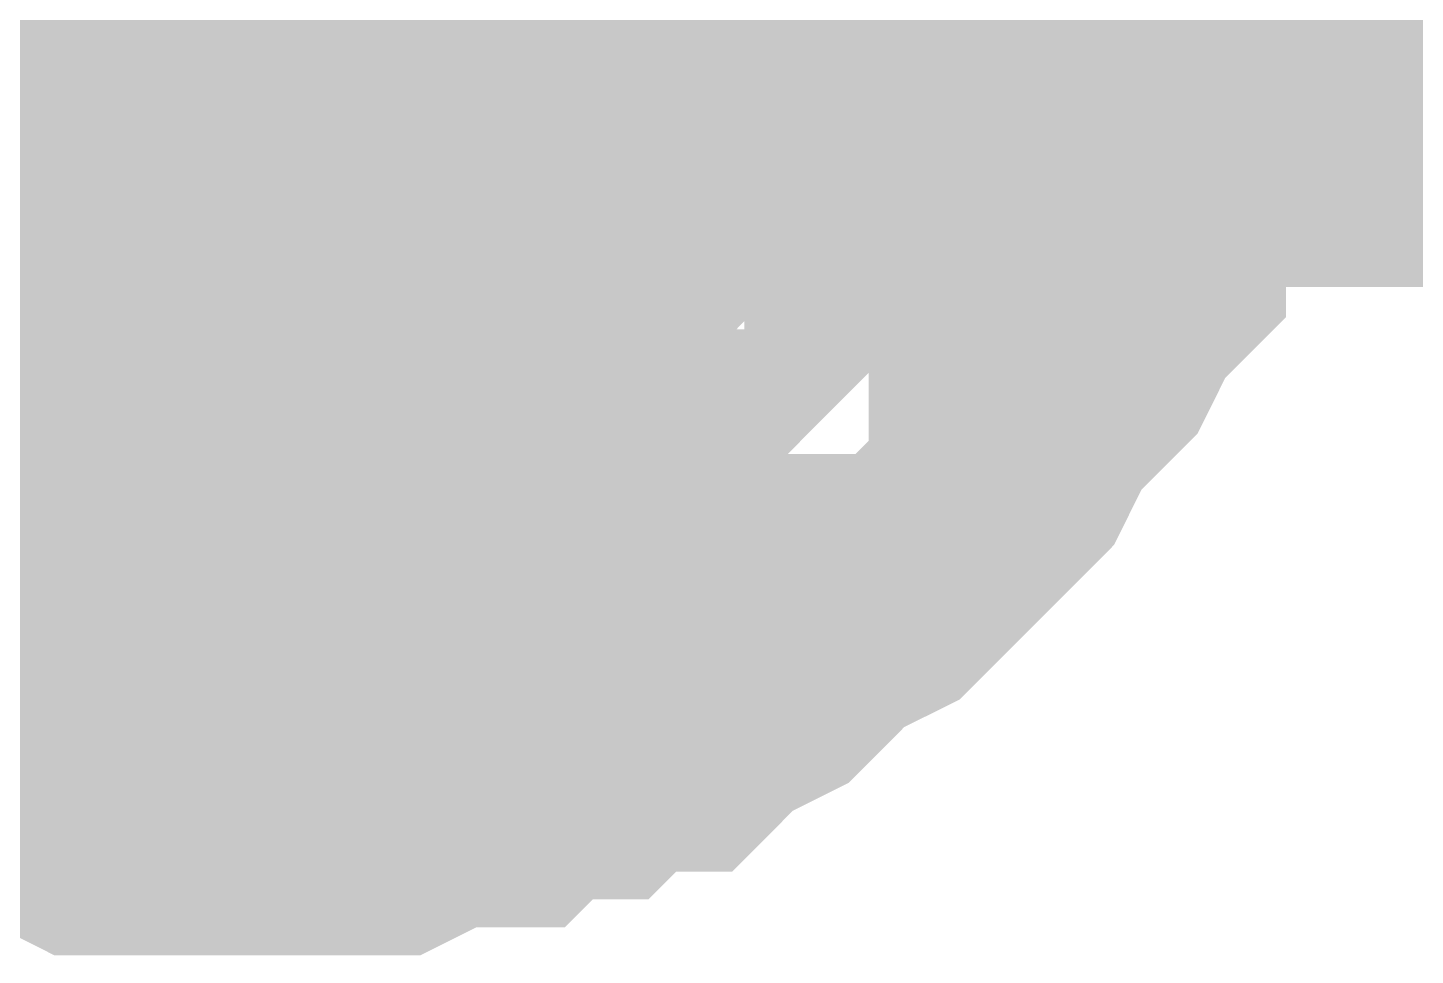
# Model space of a CAD drawing. Header units: inches. Extents: x 0 to 841, y 0 to 594.
# Drawn here: x 309.838 to 310.958, y 216.581 to 217.329 of the extents above; entities that cross this region are included whole.
import ezdxf

# ---------------------------------------------------------------- set-up
doc = ezdxf.new("R2010")
doc.units = ezdxf.units.IN
doc.layers.add('Sheet', color=255, linetype='Continuous')

msp = doc.modelspace()

# ---------------------------------------------------------------- linework, layer by layer
at = {"layer": 'Sheet'}
for points in [[(350.0049, 279.9984, 0.7493, 0.7493, 0), (332.5103, 279.9984, 0.7493, 0.7493, 0), (332.5103, 217.4946, 0.7493, 0.7493, 0), (310.0076, 217.4946, 0.7493, 0.7493, 0)], [(310.0076, 222.4805, 0.7493, 0.7493, 0), (310.0076, 217.4946, 0.7493, 0.7493, 0)], [(310.0076, 217.4946, 0.7493, 0.7493, 0), (305.022, 217.4946, 0.7493, 0.7493, 0)], [(310.7711, 217.4946, 0.2997, 0.2997, 0), (310.7711, 217.4496, 0.2997, 0.2997, 0), (310.7711, 217.4047, 0.2997, 0.2997, 0), (310.7711, 217.3823, 0.2997, 0.2997, 0), (310.7487, 217.3373, 0.2997, 0.2997, 0), (310.7487, 217.2924, 0.2997, 0.2997, 0), (310.7262, 217.27, 0.2997, 0.2997, 0), (310.7262, 217.225, 0.2997, 0.2997, 0), (310.7038, 217.2026, 0.2997, 0.2997, 0), (310.7038, 217.1577, 0.2997, 0.2997, 0), (310.6813, 217.1352, 0.2997, 0.2997, 0), (310.6589, 217.0903, 0.2997, 0.2997, 0), (310.6364, 217.0678, 0.2997, 0.2997, 0), (310.6139, 217.0454, 0.2997, 0.2997, 0), (310.5915, 217.0005, 0.2997, 0.2997, 0), (310.569, 216.978, 0.2997, 0.2997, 0), (310.5466, 216.9555, 0.2997, 0.2997, 0), (310.5241, 216.9331, 0.2997, 0.2997, 0), (310.5017, 216.9106, 0.2997, 0.2997, 0), (310.4567, 216.8882, 0.2997, 0.2997, 0), (310.4343, 216.8657, 0.2997, 0.2997, 0), (310.4118, 216.8432, 0.2997, 0.2997, 0), (310.3669, 216.8208, 0.2997, 0.2997, 0), (310.3445, 216.7983, 0.2997, 0.2997, 0), (310.2995, 216.7983, 0.2997, 0.2997, 0), (310.2771, 216.7759, 0.2997, 0.2997, 0), (310.2322, 216.7759, 0.2997, 0.2997, 0), (310.2097, 216.7534, 0.2997, 0.2997, 0), (310.1648, 216.7534, 0.2997, 0.2997, 0), (310.1199, 216.7309, 0.2997, 0.2997, 0), (310.0974, 216.7309, 0.2997, 0.2997, 0), (310.0525, 216.7309, 0.2997, 0.2997, 0), (310.0076, 216.7309, 0.2997, 0.2997, 0)], [(310.7711, 217.4946, 0.2997, 0.2997, 0), (310.7711, 217.4496, 0.2997, 0.2997, 0), (310.7711, 217.4047, 0.2997, 0.2997, 0), (310.7711, 217.3823, 0.2997, 0.2997, 0), (310.7487, 217.3373, 0.2997, 0.2997, 0), (310.7487, 217.2924, 0.2997, 0.2997, 0), (310.7262, 217.27, 0.2997, 0.2997, 0), (310.7262, 217.225, 0.2997, 0.2997, 0), (310.7038, 217.2026, 0.2997, 0.2997, 0), (310.7038, 217.1577, 0.2997, 0.2997, 0), (310.6813, 217.1352, 0.2997, 0.2997, 0), (310.6589, 217.0903, 0.2997, 0.2997, 0), (310.6364, 217.0678, 0.2997, 0.2997, 0), (310.6139, 217.0454, 0.2997, 0.2997, 0), (310.5915, 217.0005, 0.2997, 0.2997, 0), (310.569, 216.978, 0.2997, 0.2997, 0), (310.5466, 216.9555, 0.2997, 0.2997, 0), (310.5241, 216.9331, 0.2997, 0.2997, 0), (310.5017, 216.9106, 0.2997, 0.2997, 0), (310.4567, 216.8882, 0.2997, 0.2997, 0), (310.4343, 216.8657, 0.2997, 0.2997, 0), (310.4118, 216.8432, 0.2997, 0.2997, 0), (310.3669, 216.8208, 0.2997, 0.2997, 0), (310.3445, 216.7983, 0.2997, 0.2997, 0), (310.2995, 216.7983, 0.2997, 0.2997, 0), (310.2771, 216.7759, 0.2997, 0.2997, 0), (310.2322, 216.7759, 0.2997, 0.2997, 0), (310.2097, 216.7534, 0.2997, 0.2997, 0), (310.1648, 216.7534, 0.2997, 0.2997, 0), (310.1199, 216.7309, 0.2997, 0.2997, 0), (310.0974, 216.7309, 0.2997, 0.2997, 0), (310.0525, 216.7309, 0.2997, 0.2997, 0), (310.0076, 216.7309, 0.2997, 0.2997, 0)], [(310.7711, 217.4946, 0.2997, 0.2997, 0), (310.7711, 217.4496, 0.2997, 0.2997, 0), (310.7711, 217.4047, 0.2997, 0.2997, 0), (310.7711, 217.3823, 0.2997, 0.2997, 0), (310.7487, 217.3373, 0.2997, 0.2997, 0), (310.7487, 217.2924, 0.2997, 0.2997, 0), (310.7262, 217.27, 0.2997, 0.2997, 0), (310.7262, 217.225, 0.2997, 0.2997, 0), (310.7038, 217.2026, 0.2997, 0.2997, 0), (310.7038, 217.1577, 0.2997, 0.2997, 0), (310.6813, 217.1352, 0.2997, 0.2997, 0), (310.6589, 217.0903, 0.2997, 0.2997, 0), (310.6364, 217.0678, 0.2997, 0.2997, 0), (310.6139, 217.0454, 0.2997, 0.2997, 0), (310.5915, 217.0005, 0.2997, 0.2997, 0), (310.569, 216.978, 0.2997, 0.2997, 0), (310.5466, 216.9555, 0.2997, 0.2997, 0), (310.5241, 216.9331, 0.2997, 0.2997, 0), (310.5017, 216.9106, 0.2997, 0.2997, 0), (310.4567, 216.8882, 0.2997, 0.2997, 0), (310.4343, 216.8657, 0.2997, 0.2997, 0), (310.4118, 216.8432, 0.2997, 0.2997, 0), (310.3669, 216.8208, 0.2997, 0.2997, 0), (310.3445, 216.7983, 0.2997, 0.2997, 0), (310.2995, 216.7983, 0.2997, 0.2997, 0), (310.2771, 216.7759, 0.2997, 0.2997, 0), (310.2322, 216.7759, 0.2997, 0.2997, 0), (310.2097, 216.7534, 0.2997, 0.2997, 0), (310.1648, 216.7534, 0.2997, 0.2997, 0), (310.1199, 216.7309, 0.2997, 0.2997, 0), (310.0974, 216.7309, 0.2997, 0.2997, 0), (310.0525, 216.7309, 0.2997, 0.2997, 0), (310.0076, 216.7309, 0.2997, 0.2997, 0)], [(310.5241, 217.4946, 0.2997, 0.2997, 0), (310.5241, 217.4721, 0.2997, 0.2997, 0), (310.5241, 217.4496, 0.2997, 0.2997, 0), (310.5241, 217.4047, 0.2997, 0.2997, 0), (310.5241, 217.3823, 0.2997, 0.2997, 0), (310.5017, 217.3598, 0.2997, 0.2997, 0), (310.5017, 217.3373, 0.2997, 0.2997, 0), (310.5017, 217.3149, 0.2997, 0.2997, 0), (310.4792, 217.2924, 0.2997, 0.2997, 0), (310.4792, 217.27, 0.2997, 0.2997, 0), (310.4567, 217.2475, 0.2997, 0.2997, 0), (310.4567, 217.225, 0.2997, 0.2997, 0), (310.4343, 217.2026, 0.2997, 0.2997, 0), (310.4343, 217.1801, 0.2997, 0.2997, 0), (310.4118, 217.1577, 0.2997, 0.2997, 0), (310.3894, 217.1352, 0.2997, 0.2997, 0), (310.3669, 217.1352, 0.2997, 0.2997, 0), (310.3669, 217.1127, 0.2997, 0.2997, 0), (310.3445, 217.0903, 0.2997, 0.2997, 0), (310.322, 217.0678, 0.2997, 0.2997, 0), (310.2995, 217.0678, 0.2997, 0.2997, 0), (310.2771, 217.0454, 0.2997, 0.2997, 0), (310.2546, 217.0454, 0.2997, 0.2997, 0), (310.2322, 217.0229, 0.2997, 0.2997, 0), (310.2097, 217.0229, 0.2997, 0.2997, 0), (310.1872, 217.0005, 0.2997, 0.2997, 0), (310.1648, 217.0005, 0.2997, 0.2997, 0), (310.1423, 217.0005, 0.2997, 0.2997, 0), (310.1199, 216.978, 0.2997, 0.2997, 0), (310.0974, 216.978, 0.2997, 0.2997, 0), (310.0525, 216.978, 0.2997, 0.2997, 0), (310.03, 216.978, 0.2997, 0.2997, 0), (310.0076, 216.978, 0.2997, 0.2997, 0)], [(310.5241, 217.4946, 0.2997, 0.2997, 0), (310.5241, 217.4721, 0.2997, 0.2997, 0), (310.5241, 217.4496, 0.2997, 0.2997, 0), (310.5241, 217.4047, 0.2997, 0.2997, 0), (310.5241, 217.3823, 0.2997, 0.2997, 0), (310.5017, 217.3598, 0.2997, 0.2997, 0), (310.5017, 217.3373, 0.2997, 0.2997, 0), (310.5017, 217.3149, 0.2997, 0.2997, 0), (310.4792, 217.2924, 0.2997, 0.2997, 0), (310.4792, 217.27, 0.2997, 0.2997, 0), (310.4567, 217.2475, 0.2997, 0.2997, 0), (310.4567, 217.225, 0.2997, 0.2997, 0), (310.4343, 217.2026, 0.2997, 0.2997, 0), (310.4343, 217.1801, 0.2997, 0.2997, 0), (310.4118, 217.1577, 0.2997, 0.2997, 0), (310.3894, 217.1352, 0.2997, 0.2997, 0), (310.3669, 217.1352, 0.2997, 0.2997, 0), (310.3669, 217.1127, 0.2997, 0.2997, 0), (310.3445, 217.0903, 0.2997, 0.2997, 0), (310.322, 217.0678, 0.2997, 0.2997, 0), (310.2995, 217.0678, 0.2997, 0.2997, 0), (310.2771, 217.0454, 0.2997, 0.2997, 0), (310.2546, 217.0454, 0.2997, 0.2997, 0), (310.2322, 217.0229, 0.2997, 0.2997, 0), (310.2097, 217.0229, 0.2997, 0.2997, 0), (310.1872, 217.0005, 0.2997, 0.2997, 0), (310.1648, 217.0005, 0.2997, 0.2997, 0), (310.1423, 217.0005, 0.2997, 0.2997, 0), (310.1199, 216.978, 0.2997, 0.2997, 0), (310.0974, 216.978, 0.2997, 0.2997, 0), (310.0525, 216.978, 0.2997, 0.2997, 0), (310.03, 216.978, 0.2997, 0.2997, 0), (310.0076, 216.978, 0.2997, 0.2997, 0)], [(310.5241, 217.4946, 0.2997, 0.2997, 0), (310.5241, 217.4721, 0.2997, 0.2997, 0), (310.5241, 217.4496, 0.2997, 0.2997, 0), (310.5241, 217.4047, 0.2997, 0.2997, 0), (310.5241, 217.3823, 0.2997, 0.2997, 0), (310.5017, 217.3598, 0.2997, 0.2997, 0), (310.5017, 217.3373, 0.2997, 0.2997, 0), (310.5017, 217.3149, 0.2997, 0.2997, 0), (310.4792, 217.2924, 0.2997, 0.2997, 0), (310.4792, 217.27, 0.2997, 0.2997, 0), (310.4567, 217.2475, 0.2997, 0.2997, 0), (310.4567, 217.225, 0.2997, 0.2997, 0), (310.4343, 217.2026, 0.2997, 0.2997, 0), (310.4343, 217.1801, 0.2997, 0.2997, 0), (310.4118, 217.1577, 0.2997, 0.2997, 0), (310.3894, 217.1352, 0.2997, 0.2997, 0), (310.3669, 217.1352, 0.2997, 0.2997, 0), (310.3669, 217.1127, 0.2997, 0.2997, 0), (310.3445, 217.0903, 0.2997, 0.2997, 0), (310.322, 217.0678, 0.2997, 0.2997, 0), (310.2995, 217.0678, 0.2997, 0.2997, 0), (310.2771, 217.0454, 0.2997, 0.2997, 0), (310.2546, 217.0454, 0.2997, 0.2997, 0), (310.2322, 217.0229, 0.2997, 0.2997, 0), (310.2097, 217.0229, 0.2997, 0.2997, 0), (310.1872, 217.0005, 0.2997, 0.2997, 0), (310.1648, 217.0005, 0.2997, 0.2997, 0), (310.1423, 217.0005, 0.2997, 0.2997, 0), (310.1199, 216.978, 0.2997, 0.2997, 0), (310.0974, 216.978, 0.2997, 0.2997, 0), (310.0525, 216.978, 0.2997, 0.2997, 0), (310.03, 216.978, 0.2997, 0.2997, 0), (310.0076, 216.978, 0.2997, 0.2997, 0)], [(310.7711, 217.3823, 0.0991, 0.0991, 0), (310.7487, 217.3373, 0.0991, 0.0991, 0), (310.7487, 217.2924, 0.0991, 0.0991, 0), (310.7262, 217.27, 0.0991, 0.0991, 0), (310.7262, 217.225, 0.0991, 0.0991, 0), (310.7038, 217.2026, 0.0991, 0.0991, 0), (310.7038, 217.1577, 0.0991, 0.0991, 0), (310.6813, 217.1352, 0.0991, 0.0991, 0), (310.6589, 217.0903, 0.0991, 0.0991, 0), (310.6364, 217.0678, 0.0991, 0.0991, 0), (310.6139, 217.0454, 0.0991, 0.0991, 0), (310.5915, 217.0005, 0.0991, 0.0991, 0), (310.569, 216.978, 0.0991, 0.0991, 0), (310.5466, 216.9555, 0.0991, 0.0991, 0), (310.5241, 216.9331, 0.0991, 0.0991, 0), (310.5017, 216.9106, 0.0991, 0.0991, 0), (310.4567, 216.8882, 0.0991, 0.0991, 0), (310.4343, 216.8657, 0.0991, 0.0991, 0), (310.4118, 216.8432, 0.0991, 0.0991, 0), (310.3669, 216.8208, 0.0991, 0.0991, 0), (310.3445, 216.7983, 0.0991, 0.0991, 0), (310.2995, 216.7983, 0.0991, 0.0991, 0), (310.2771, 216.7759, 0.0991, 0.0991, 0), (310.2322, 216.7759, 0.0991, 0.0991, 0), (310.2097, 216.7534, 0.0991, 0.0991, 0), (310.1648, 216.7534, 0.0991, 0.0991, 0), (310.1199, 216.7309, 0.0991, 0.0991, 0), (310.0974, 216.7309, 0.0991, 0.0991, 0), (310.0525, 216.7309, 0.0991, 0.0991, 0), (310.0076, 216.7309, 0.0991, 0.0991, 0)], [(310.7711, 217.3823, 0.0991, 0.0991, 0), (310.7487, 217.3373, 0.0991, 0.0991, 0), (310.7487, 217.2924, 0.0991, 0.0991, 0), (310.7262, 217.27, 0.0991, 0.0991, 0), (310.7262, 217.225, 0.0991, 0.0991, 0), (310.7038, 217.2026, 0.0991, 0.0991, 0), (310.7038, 217.1577, 0.0991, 0.0991, 0), (310.6813, 217.1352, 0.0991, 0.0991, 0), (310.6589, 217.0903, 0.0991, 0.0991, 0), (310.6364, 217.0678, 0.0991, 0.0991, 0), (310.6139, 217.0454, 0.0991, 0.0991, 0), (310.5915, 217.0005, 0.0991, 0.0991, 0), (310.569, 216.978, 0.0991, 0.0991, 0), (310.5466, 216.9555, 0.0991, 0.0991, 0), (310.5241, 216.9331, 0.0991, 0.0991, 0), (310.5017, 216.9106, 0.0991, 0.0991, 0), (310.4567, 216.8882, 0.0991, 0.0991, 0), (310.4343, 216.8657, 0.0991, 0.0991, 0), (310.4118, 216.8432, 0.0991, 0.0991, 0), (310.3669, 216.8208, 0.0991, 0.0991, 0), (310.3445, 216.7983, 0.0991, 0.0991, 0), (310.2995, 216.7983, 0.0991, 0.0991, 0), (310.2771, 216.7759, 0.0991, 0.0991, 0), (310.2322, 216.7759, 0.0991, 0.0991, 0), (310.2097, 216.7534, 0.0991, 0.0991, 0), (310.1648, 216.7534, 0.0991, 0.0991, 0), (310.1199, 216.7309, 0.0991, 0.0991, 0), (310.0974, 216.7309, 0.0991, 0.0991, 0), (310.0525, 216.7309, 0.0991, 0.0991, 0), (310.0076, 216.7309, 0.0991, 0.0991, 0)], [(310.7711, 217.3823, 0.0991, 0.0991, 0), (310.7487, 217.3373, 0.0991, 0.0991, 0), (310.7487, 217.2924, 0.0991, 0.0991, 0), (310.7262, 217.27, 0.0991, 0.0991, 0), (310.7262, 217.225, 0.0991, 0.0991, 0), (310.7038, 217.2026, 0.0991, 0.0991, 0), (310.7038, 217.1577, 0.0991, 0.0991, 0), (310.6813, 217.1352, 0.0991, 0.0991, 0), (310.6589, 217.0903, 0.0991, 0.0991, 0), (310.6364, 217.0678, 0.0991, 0.0991, 0), (310.6139, 217.0454, 0.0991, 0.0991, 0), (310.5915, 217.0005, 0.0991, 0.0991, 0), (310.569, 216.978, 0.0991, 0.0991, 0), (310.5466, 216.9555, 0.0991, 0.0991, 0), (310.5241, 216.9331, 0.0991, 0.0991, 0), (310.5017, 216.9106, 0.0991, 0.0991, 0), (310.4567, 216.8882, 0.0991, 0.0991, 0), (310.4343, 216.8657, 0.0991, 0.0991, 0), (310.4118, 216.8432, 0.0991, 0.0991, 0), (310.3669, 216.8208, 0.0991, 0.0991, 0), (310.3445, 216.7983, 0.0991, 0.0991, 0), (310.2995, 216.7983, 0.0991, 0.0991, 0), (310.2771, 216.7759, 0.0991, 0.0991, 0), (310.2322, 216.7759, 0.0991, 0.0991, 0), (310.2097, 216.7534, 0.0991, 0.0991, 0), (310.1648, 216.7534, 0.0991, 0.0991, 0), (310.1199, 216.7309, 0.0991, 0.0991, 0), (310.0974, 216.7309, 0.0991, 0.0991, 0), (310.0525, 216.7309, 0.0991, 0.0991, 0), (310.0076, 216.7309, 0.0991, 0.0991, 0)], [(310.5241, 217.3823, 0.0991, 0.0991, 0), (310.5017, 217.3598, 0.0991, 0.0991, 0), (310.5017, 217.3373, 0.0991, 0.0991, 0), (310.5017, 217.3149, 0.0991, 0.0991, 0), (310.4792, 217.2924, 0.0991, 0.0991, 0), (310.4792, 217.27, 0.0991, 0.0991, 0), (310.4567, 217.2475, 0.0991, 0.0991, 0), (310.4567, 217.225, 0.0991, 0.0991, 0), (310.4343, 217.2026, 0.0991, 0.0991, 0), (310.4343, 217.1801, 0.0991, 0.0991, 0), (310.4118, 217.1577, 0.0991, 0.0991, 0), (310.3894, 217.1352, 0.0991, 0.0991, 0), (310.3669, 217.1352, 0.0991, 0.0991, 0), (310.3669, 217.1127, 0.0991, 0.0991, 0), (310.3445, 217.0903, 0.0991, 0.0991, 0), (310.322, 217.0678, 0.0991, 0.0991, 0), (310.2995, 217.0678, 0.0991, 0.0991, 0), (310.2771, 217.0454, 0.0991, 0.0991, 0), (310.2546, 217.0454, 0.0991, 0.0991, 0), (310.2322, 217.0229, 0.0991, 0.0991, 0), (310.2097, 217.0229, 0.0991, 0.0991, 0), (310.1872, 217.0005, 0.0991, 0.0991, 0), (310.1648, 217.0005, 0.0991, 0.0991, 0), (310.1423, 217.0005, 0.0991, 0.0991, 0), (310.1199, 216.978, 0.0991, 0.0991, 0), (310.0974, 216.978, 0.0991, 0.0991, 0), (310.0525, 216.978, 0.0991, 0.0991, 0), (310.03, 216.978, 0.0991, 0.0991, 0), (310.0076, 216.978, 0.0991, 0.0991, 0)], [(310.5241, 217.3823, 0.0991, 0.0991, 0), (310.5017, 217.3598, 0.0991, 0.0991, 0), (310.5017, 217.3373, 0.0991, 0.0991, 0), (310.5017, 217.3149, 0.0991, 0.0991, 0), (310.4792, 217.2924, 0.0991, 0.0991, 0), (310.4792, 217.27, 0.0991, 0.0991, 0), (310.4567, 217.2475, 0.0991, 0.0991, 0), (310.4567, 217.225, 0.0991, 0.0991, 0), (310.4343, 217.2026, 0.0991, 0.0991, 0), (310.4343, 217.1801, 0.0991, 0.0991, 0), (310.4118, 217.1577, 0.0991, 0.0991, 0), (310.3894, 217.1352, 0.0991, 0.0991, 0), (310.3669, 217.1352, 0.0991, 0.0991, 0), (310.3669, 217.1127, 0.0991, 0.0991, 0), (310.3445, 217.0903, 0.0991, 0.0991, 0), (310.322, 217.0678, 0.0991, 0.0991, 0), (310.2995, 217.0678, 0.0991, 0.0991, 0), (310.2771, 217.0454, 0.0991, 0.0991, 0), (310.2546, 217.0454, 0.0991, 0.0991, 0), (310.2322, 217.0229, 0.0991, 0.0991, 0), (310.2097, 217.0229, 0.0991, 0.0991, 0), (310.1872, 217.0005, 0.0991, 0.0991, 0), (310.1648, 217.0005, 0.0991, 0.0991, 0), (310.1423, 217.0005, 0.0991, 0.0991, 0), (310.1199, 216.978, 0.0991, 0.0991, 0), (310.0974, 216.978, 0.0991, 0.0991, 0), (310.0525, 216.978, 0.0991, 0.0991, 0), (310.03, 216.978, 0.0991, 0.0991, 0), (310.0076, 216.978, 0.0991, 0.0991, 0)], [(310.5241, 217.3823, 0.0991, 0.0991, 0), (310.5017, 217.3598, 0.0991, 0.0991, 0), (310.5017, 217.3373, 0.0991, 0.0991, 0), (310.5017, 217.3149, 0.0991, 0.0991, 0), (310.4792, 217.2924, 0.0991, 0.0991, 0), (310.4792, 217.27, 0.0991, 0.0991, 0), (310.4567, 217.2475, 0.0991, 0.0991, 0), (310.4567, 217.225, 0.0991, 0.0991, 0), (310.4343, 217.2026, 0.0991, 0.0991, 0), (310.4343, 217.1801, 0.0991, 0.0991, 0), (310.4118, 217.1577, 0.0991, 0.0991, 0), (310.3894, 217.1352, 0.0991, 0.0991, 0), (310.3669, 217.1352, 0.0991, 0.0991, 0), (310.3669, 217.1127, 0.0991, 0.0991, 0), (310.3445, 217.0903, 0.0991, 0.0991, 0), (310.322, 217.0678, 0.0991, 0.0991, 0), (310.2995, 217.0678, 0.0991, 0.0991, 0), (310.2771, 217.0454, 0.0991, 0.0991, 0), (310.2546, 217.0454, 0.0991, 0.0991, 0), (310.2322, 217.0229, 0.0991, 0.0991, 0), (310.2097, 217.0229, 0.0991, 0.0991, 0), (310.1872, 217.0005, 0.0991, 0.0991, 0), (310.1648, 217.0005, 0.0991, 0.0991, 0), (310.1423, 217.0005, 0.0991, 0.0991, 0), (310.1199, 216.978, 0.0991, 0.0991, 0), (310.0974, 216.978, 0.0991, 0.0991, 0), (310.0525, 216.978, 0.0991, 0.0991, 0), (310.03, 216.978, 0.0991, 0.0991, 0), (310.0076, 216.978, 0.0991, 0.0991, 0)], [(310.0076, 216.978, 0.2997, 0.2997, 0), (309.9851, 216.978, 0.2997, 0.2997, 0), (309.9627, 216.978, 0.2997, 0.2997, 0), (309.9402, 216.978, 0.2997, 0.2997, 0), (309.9178, 216.978, 0.2997, 0.2997, 0), (309.8953, 217.0005, 0.2997, 0.2997, 0), (309.8728, 217.0005, 0.2997, 0.2997, 0), (309.8279, 217.0005, 0.2997, 0.2997, 0), (309.8279, 217.0229, 0.2997, 0.2997, 0), (309.8055, 217.0229, 0.2997, 0.2997, 0), (309.783, 217.0454, 0.2997, 0.2997, 0), (309.7605, 217.0454, 0.2997, 0.2997, 0), (309.7381, 217.0678, 0.2997, 0.2997, 0), (309.7156, 217.0678, 0.2997, 0.2997, 0), (309.6932, 217.0903, 0.2997, 0.2997, 0), (309.6707, 217.1127, 0.2997, 0.2997, 0)], [(310.0076, 216.978, 0.2997, 0.2997, 0), (309.9851, 216.978, 0.2997, 0.2997, 0), (309.9627, 216.978, 0.2997, 0.2997, 0), (309.9402, 216.978, 0.2997, 0.2997, 0), (309.9178, 216.978, 0.2997, 0.2997, 0), (309.8953, 217.0005, 0.2997, 0.2997, 0), (309.8728, 217.0005, 0.2997, 0.2997, 0), (309.8279, 217.0005, 0.2997, 0.2997, 0), (309.8279, 217.0229, 0.2997, 0.2997, 0), (309.8055, 217.0229, 0.2997, 0.2997, 0), (309.783, 217.0454, 0.2997, 0.2997, 0), (309.7605, 217.0454, 0.2997, 0.2997, 0), (309.7381, 217.0678, 0.2997, 0.2997, 0), (309.7156, 217.0678, 0.2997, 0.2997, 0), (309.6932, 217.0903, 0.2997, 0.2997, 0), (309.6707, 217.1127, 0.2997, 0.2997, 0)], [(310.0076, 216.978, 0.2997, 0.2997, 0), (309.9851, 216.978, 0.2997, 0.2997, 0), (309.9627, 216.978, 0.2997, 0.2997, 0), (309.9402, 216.978, 0.2997, 0.2997, 0), (309.9178, 216.978, 0.2997, 0.2997, 0), (309.8953, 217.0005, 0.2997, 0.2997, 0), (309.8728, 217.0005, 0.2997, 0.2997, 0), (309.8279, 217.0005, 0.2997, 0.2997, 0), (309.8279, 217.0229, 0.2997, 0.2997, 0), (309.8055, 217.0229, 0.2997, 0.2997, 0), (309.783, 217.0454, 0.2997, 0.2997, 0), (309.7605, 217.0454, 0.2997, 0.2997, 0), (309.7381, 217.0678, 0.2997, 0.2997, 0), (309.7156, 217.0678, 0.2997, 0.2997, 0), (309.6932, 217.0903, 0.2997, 0.2997, 0), (309.6707, 217.1127, 0.2997, 0.2997, 0)], [(310.0076, 216.978, 0.0991, 0.0991, 0), (309.9851, 216.978, 0.0991, 0.0991, 0), (309.9627, 216.978, 0.0991, 0.0991, 0), (309.9402, 216.978, 0.0991, 0.0991, 0), (309.9178, 216.978, 0.0991, 0.0991, 0), (309.8953, 217.0005, 0.0991, 0.0991, 0), (309.8728, 217.0005, 0.0991, 0.0991, 0), (309.8279, 217.0005, 0.0991, 0.0991, 0), (309.8279, 217.0229, 0.0991, 0.0991, 0), (309.8055, 217.0229, 0.0991, 0.0991, 0), (309.783, 217.0454, 0.0991, 0.0991, 0)], [(310.0076, 216.978, 0.0991, 0.0991, 0), (309.9851, 216.978, 0.0991, 0.0991, 0), (309.9627, 216.978, 0.0991, 0.0991, 0), (309.9402, 216.978, 0.0991, 0.0991, 0), (309.9178, 216.978, 0.0991, 0.0991, 0), (309.8953, 217.0005, 0.0991, 0.0991, 0), (309.8728, 217.0005, 0.0991, 0.0991, 0), (309.8279, 217.0005, 0.0991, 0.0991, 0), (309.8279, 217.0229, 0.0991, 0.0991, 0), (309.8055, 217.0229, 0.0991, 0.0991, 0), (309.783, 217.0454, 0.0991, 0.0991, 0)], [(310.0076, 216.978, 0.0991, 0.0991, 0), (309.9851, 216.978, 0.0991, 0.0991, 0), (309.9627, 216.978, 0.0991, 0.0991, 0), (309.9402, 216.978, 0.0991, 0.0991, 0), (309.9178, 216.978, 0.0991, 0.0991, 0), (309.8953, 217.0005, 0.0991, 0.0991, 0), (309.8728, 217.0005, 0.0991, 0.0991, 0), (309.8279, 217.0005, 0.0991, 0.0991, 0), (309.8279, 217.0229, 0.0991, 0.0991, 0), (309.8055, 217.0229, 0.0991, 0.0991, 0), (309.783, 217.0454, 0.0991, 0.0991, 0)], [(310.0076, 216.7309, 0.2997, 0.2997, 0), (309.9627, 216.7309, 0.2997, 0.2997, 0), (309.9402, 216.7309, 0.2997, 0.2997, 0), (309.8953, 216.7309, 0.2997, 0.2997, 0), (309.8504, 216.7534, 0.2997, 0.2997, 0), (309.8279, 216.7534, 0.2997, 0.2997, 0), (309.783, 216.7759, 0.2997, 0.2997, 0), (309.7605, 216.7759, 0.2997, 0.2997, 0), (309.7156, 216.7983, 0.2997, 0.2997, 0), (309.6932, 216.7983, 0.2997, 0.2997, 0), (309.6483, 216.8208, 0.2997, 0.2997, 0)], [(310.0076, 216.7309, 0.2997, 0.2997, 0), (309.9627, 216.7309, 0.2997, 0.2997, 0), (309.9402, 216.7309, 0.2997, 0.2997, 0), (309.8953, 216.7309, 0.2997, 0.2997, 0), (309.8504, 216.7534, 0.2997, 0.2997, 0), (309.8279, 216.7534, 0.2997, 0.2997, 0), (309.783, 216.7759, 0.2997, 0.2997, 0), (309.7605, 216.7759, 0.2997, 0.2997, 0), (309.7156, 216.7983, 0.2997, 0.2997, 0), (309.6932, 216.7983, 0.2997, 0.2997, 0), (309.6483, 216.8208, 0.2997, 0.2997, 0)], [(310.0076, 216.7309, 0.2997, 0.2997, 0), (309.9627, 216.7309, 0.2997, 0.2997, 0), (309.9402, 216.7309, 0.2997, 0.2997, 0), (309.8953, 216.7309, 0.2997, 0.2997, 0), (309.8504, 216.7534, 0.2997, 0.2997, 0), (309.8279, 216.7534, 0.2997, 0.2997, 0), (309.783, 216.7759, 0.2997, 0.2997, 0), (309.7605, 216.7759, 0.2997, 0.2997, 0), (309.7156, 216.7983, 0.2997, 0.2997, 0), (309.6932, 216.7983, 0.2997, 0.2997, 0), (309.6483, 216.8208, 0.2997, 0.2997, 0)], [(310.0076, 216.7309, 0.0991, 0.0991, 0), (309.9627, 216.7309, 0.0991, 0.0991, 0), (309.9402, 216.7309, 0.0991, 0.0991, 0), (309.8953, 216.7309, 0.0991, 0.0991, 0), (309.8504, 216.7534, 0.0991, 0.0991, 0), (309.8279, 216.7534, 0.0991, 0.0991, 0), (309.783, 216.7759, 0.0991, 0.0991, 0)], [(310.0076, 216.7309, 0.0991, 0.0991, 0), (309.9627, 216.7309, 0.0991, 0.0991, 0), (309.9402, 216.7309, 0.0991, 0.0991, 0), (309.8953, 216.7309, 0.0991, 0.0991, 0), (309.8504, 216.7534, 0.0991, 0.0991, 0), (309.8279, 216.7534, 0.0991, 0.0991, 0), (309.783, 216.7759, 0.0991, 0.0991, 0)], [(310.0076, 216.7309, 0.0991, 0.0991, 0), (309.9627, 216.7309, 0.0991, 0.0991, 0), (309.9402, 216.7309, 0.0991, 0.0991, 0), (309.8953, 216.7309, 0.0991, 0.0991, 0), (309.8504, 216.7534, 0.0991, 0.0991, 0), (309.8279, 216.7534, 0.0991, 0.0991, 0), (309.783, 216.7759, 0.0991, 0.0991, 0)]]:
    msp.add_lwpolyline(points, format="xyseb", dxfattribs=at)
msp.add_lwpolyline([(309.746, 217.5, 0.508, 0.508, 1), (310.254, 217.5, 0.508, 0.508, 1)], format="xyseb", close=True, dxfattribs=at)

doc.saveas('drawing.dxf')
